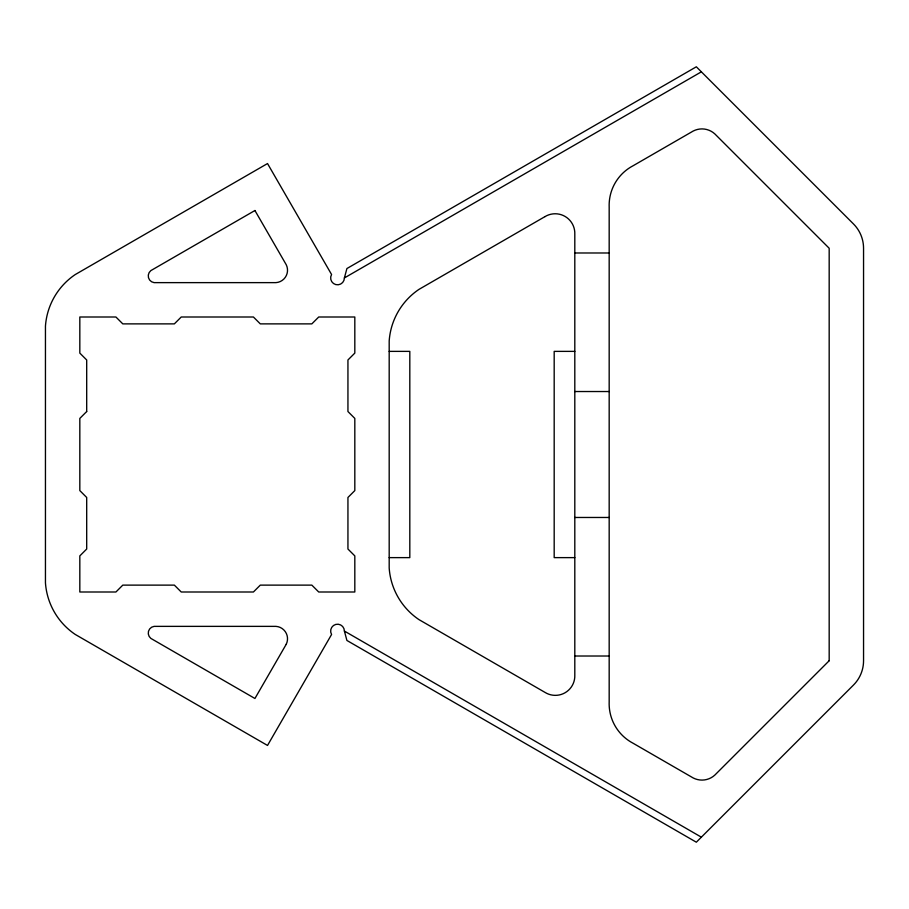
<?xml version="1.0" encoding="UTF-8"?>
<svg xmlns="http://www.w3.org/2000/svg" width="909" height="909" viewBox="0 0 909 909"><rect width="100%" height="100%" fill="white"/><g stroke="black" fill="none" stroke-linecap="round" stroke-linejoin="round"><path stroke-width="1.36" d="M344.397 277.938L346.908 268.541L696.339 66.8L853.483 223.955A34.372 34.372 0 0 1 863.55 248.259L863.55 660.741A34.372 34.372 0 0 1 853.483 685.045L696.339 842.2L346.908 640.459L344.397 631.062A6.874 6.874 0 0 0 335.739 624.426A6.874 6.874 0 0 0 331.569 634.505L267.519 745.448L75.22 634.425A67.891 67.891 0 0 1 45.45 582.862L45.45 326.138A67.891 67.891 0 0 1 75.22 274.575L267.519 163.552L331.569 274.495A6.874 6.874 0 0 0 335.739 284.574A6.874 6.874 0 0 0 344.397 277.938L701.373 71.834M574.806 252.986L609.178 252.986M389.188 351.374L409.811 351.374L409.811 557.626L389.188 557.626M574.806 351.374L554.183 351.374L554.183 557.626L574.806 557.626M574.806 391.529L609.178 391.529M574.806 517.471L609.178 517.471M574.806 656.014L609.178 656.014M344.397 631.062L701.373 837.166M286.255 644.231L254.929 698.487L150.86 638.402A6.761 6.761 0 0 1 154.076 626.369L275.95 626.369A12.419 12.419 0 0 1 286.255 644.231M86.696 411.527L79.822 418.413L79.822 490.587L86.696 497.473L86.696 549.025L79.822 555.899L79.822 591.998L115.92 591.998L122.795 585.123L174.358 585.123L181.232 591.998L253.418 591.998L260.292 585.123L311.844 585.123L318.718 591.998L354.817 591.998L354.817 555.899L347.942 549.025L347.942 497.473L354.817 490.587L354.817 418.413L347.942 411.527L347.942 359.975L354.817 353.101L354.817 317.002L318.718 317.002L311.844 323.877L260.292 323.877L253.418 317.002L181.232 317.002L174.358 323.877L122.795 323.877L115.92 317.002L79.822 317.002L79.822 353.101L86.696 359.975L86.696 411.527M829.178 660.741L714.826 775.093A19.032 19.032 0 0 1 693.192 777.945L632.994 743.187A44.689 44.689 0 0 1 609.178 701.941L609.178 207.059A44.689 44.689 0 0 1 632.994 165.813L693.192 131.055A19.032 19.032 0 0 1 714.826 133.907L829.178 248.259L829.178 660.741M254.929 210.513L150.86 270.598A6.761 6.761 0 0 0 154.076 282.631L275.95 282.631A12.419 12.419 0 0 0 286.255 264.769L254.929 210.513M545.036 216.592L418.958 289.392A67.891 67.891 0 0 0 389.188 340.955L389.188 568.045A67.891 67.891 0 0 0 418.958 619.608L545.036 692.408A19.475 19.475 0 0 0 574.806 675.217L574.806 234.147A19.634 19.634 0 0 0 545.036 216.592"/></g></svg>
